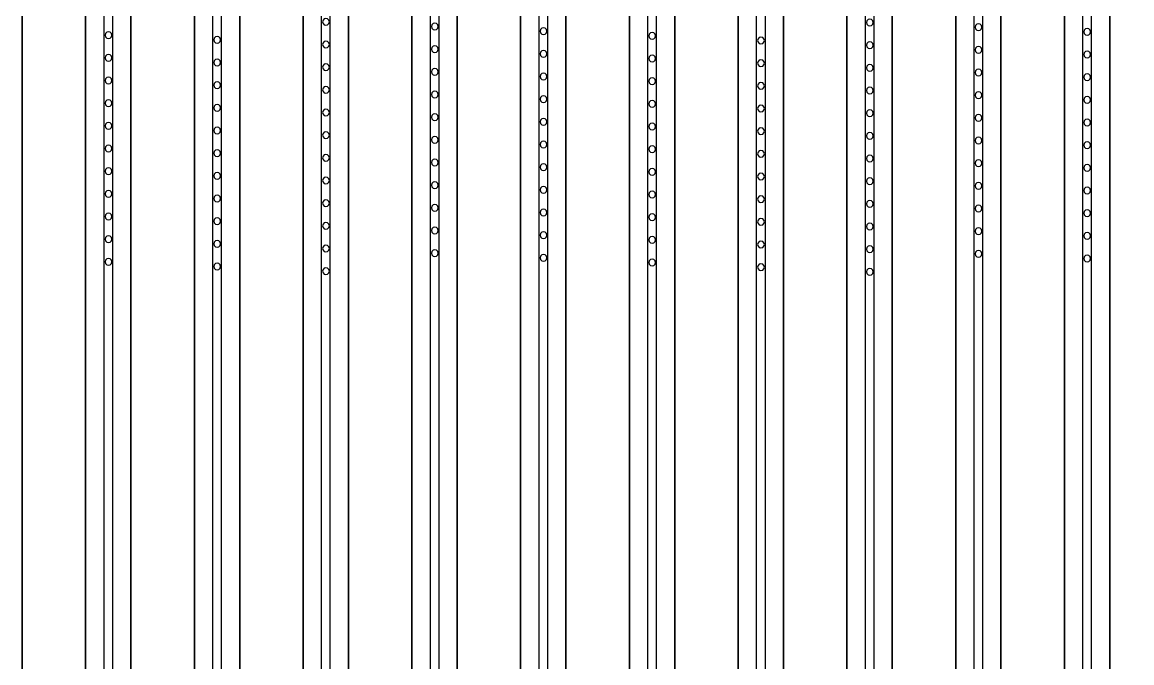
# Model space of a CAD drawing. Header units: metres. Extents: x -1550 to 1550, y -904 to 26100.
# Drawn here: x -2 to 242.9, y 3376.5 to 3517.8 of the extents above; entities that cross this region are included whole.
import ezdxf

# ---------------------------------------------------------------- set-up
doc = ezdxf.new("R2010")
doc.units = ezdxf.units.M
for name, color, linetype in [('Metal', 4, 'CONTINUOUS'), ('pattern_ionp', 7, 'CONTINUOUS'), ('Polyimide', 3, 'CONTINUOUS'), ('Polyimide_Negative', 5, 'CONTINUOUS')]:
    doc.layers.add(name, color=color, linetype=linetype)

msp = doc.modelspace()

# ---------------------------------------------------------------- linework, layer by layer
at = {"layer": 'Metal'}
for points in [[(16, 11993.5), (16, 8.5)], [(18, 8.5), (18, 11993.5)], [(40, 11993.5), (40, 262.47)], [(42, 262.47), (42, 11993.5)], [(64, 11993.5), (64, 516.44)], [(66, 516.44), (66, 11993.5)], [(88, 11993.5), (88, 770.4)], [(90, 770.4), (90, 11993.5)], [(112, 11993.5), (112, 1024.37)], [(114, 1024.37), (114, 11993.5)], [(136, 11993.5), (136, 1278.34)], [(138, 1278.34), (138, 11993.5)], [(160, 11993.5), (160, 1532.31)], [(162, 1532.31), (162, 11993.5)], [(184, 11993.5), (184, 1786.28)], [(186, 1786.28), (186, 11993.5)], [(208, 11993.5), (208, 2040.25)], [(210, 2040.25), (210, 11993.5)], [(232, 11993.5), (232, 2294.21)], [(234, 2294.21), (234, 11993.5)]]:
    msp.add_lwpolyline(points, dxfattribs=at)
at = {"layer": 'pattern_ionp'}
for points in [[(65.79, 3517.88), (65.69, 3518.25), (65.41, 3518.53), (65.04, 3518.63), (64.66, 3518.53), (64.39, 3518.25), (64.29, 3517.88), (64.39, 3517.5), (64.66, 3517.23), (65.04, 3517.13), (65.41, 3517.23), (65.69, 3517.5), (65.79, 3517.88)], [(89.79, 3516.85), (89.69, 3517.22), (89.41, 3517.5), (89.04, 3517.6), (88.66, 3517.5), (88.39, 3517.22), (88.29, 3516.85), (88.39, 3516.47), (88.66, 3516.2), (89.04, 3516.1), (89.41, 3516.2), (89.69, 3516.47), (89.79, 3516.85)], [(113.79, 3515.82), (113.69, 3516.19), (113.41, 3516.47), (113.04, 3516.57), (112.66, 3516.47), (112.39, 3516.19), (112.29, 3515.82), (112.39, 3515.44), (112.66, 3515.17), (113.04, 3515.07), (113.41, 3515.17), (113.69, 3515.44), (113.79, 3515.82)], [(185.79, 3517.72), (185.69, 3518.1), (185.41, 3518.37), (185.04, 3518.47), (184.66, 3518.37), (184.39, 3518.1), (184.29, 3517.72), (184.39, 3517.35), (184.66, 3517.07), (185.04, 3516.97), (185.41, 3517.07), (185.69, 3517.35), (185.79, 3517.72)], [(209.79, 3516.69), (209.69, 3517.06), (209.41, 3517.34), (209.04, 3517.44), (208.66, 3517.34), (208.39, 3517.06), (208.29, 3516.69), (208.39, 3516.31), (208.66, 3516.04), (209.04, 3515.94), (209.41, 3516.04), (209.69, 3516.31), (209.79, 3516.69)], [(233.79, 3515.66), (233.69, 3516.03), (233.41, 3516.31), (233.04, 3516.41), (232.66, 3516.31), (232.39, 3516.03), (232.29, 3515.66), (232.39, 3515.28), (232.66, 3515.01), (233.04, 3514.91), (233.41, 3515.01), (233.69, 3515.28), (233.79, 3515.66)], [(17.79, 3514.94), (17.69, 3515.32), (17.41, 3515.59), (17.04, 3515.69), (16.66, 3515.59), (16.39, 3515.32), (16.29, 3514.94), (16.39, 3514.57), (16.66, 3514.29), (17.04, 3514.19), (17.41, 3514.29), (17.69, 3514.57), (17.79, 3514.94)], [(41.79, 3513.91), (41.69, 3514.29), (41.41, 3514.56), (41.04, 3514.66), (40.66, 3514.56), (40.39, 3514.29), (40.29, 3513.91), (40.39, 3513.54), (40.66, 3513.26), (41.04, 3513.16), (41.41, 3513.26), (41.69, 3513.54), (41.79, 3513.91)], [(137.79, 3514.78), (137.69, 3515.16), (137.41, 3515.43), (137.04, 3515.53), (136.66, 3515.43), (136.39, 3515.16), (136.29, 3514.78), (136.39, 3514.41), (136.66, 3514.14), (137.04, 3514.03), (137.41, 3514.14), (137.69, 3514.41), (137.79, 3514.78)], [(161.79, 3513.75), (161.69, 3514.13), (161.41, 3514.4), (161.04, 3514.5), (160.66, 3514.4), (160.39, 3514.13), (160.29, 3513.75), (160.39, 3513.38), (160.66, 3513.1), (161.04, 3513), (161.41, 3513.1), (161.69, 3513.38), (161.79, 3513.75)], [(65.79, 3512.88), (65.69, 3513.25), (65.41, 3513.53), (65.04, 3513.63), (64.66, 3513.53), (64.39, 3513.25), (64.29, 3512.88), (64.39, 3512.5), (64.66, 3512.23), (65.04, 3512.13), (65.41, 3512.23), (65.69, 3512.5), (65.79, 3512.88)], [(89.79, 3511.85), (89.69, 3512.22), (89.41, 3512.5), (89.04, 3512.6), (88.66, 3512.5), (88.39, 3512.22), (88.29, 3511.85), (88.39, 3511.47), (88.66, 3511.2), (89.04, 3511.1), (89.41, 3511.2), (89.69, 3511.47), (89.79, 3511.85)], [(113.79, 3510.82), (113.69, 3511.19), (113.41, 3511.47), (113.04, 3511.57), (112.66, 3511.47), (112.39, 3511.19), (112.29, 3510.82), (112.39, 3510.44), (112.66, 3510.17), (113.04, 3510.07), (113.41, 3510.17), (113.69, 3510.44), (113.79, 3510.82)], [(185.79, 3512.72), (185.69, 3513.1), (185.41, 3513.37), (185.04, 3513.47), (184.66, 3513.37), (184.39, 3513.1), (184.29, 3512.72), (184.39, 3512.35), (184.66, 3512.07), (185.04, 3511.97), (185.41, 3512.07), (185.69, 3512.35), (185.79, 3512.72)], [(209.79, 3511.69), (209.69, 3512.06), (209.41, 3512.34), (209.04, 3512.44), (208.66, 3512.34), (208.39, 3512.06), (208.29, 3511.69), (208.39, 3511.31), (208.66, 3511.04), (209.04, 3510.94), (209.41, 3511.04), (209.69, 3511.31), (209.79, 3511.69)], [(17.79, 3509.94), (17.69, 3510.32), (17.41, 3510.59), (17.04, 3510.69), (16.66, 3510.59), (16.39, 3510.32), (16.29, 3509.94), (16.39, 3509.57), (16.66, 3509.29), (17.04, 3509.19), (17.41, 3509.29), (17.69, 3509.57), (17.79, 3509.94)], [(41.79, 3508.91), (41.69, 3509.29), (41.41, 3509.56), (41.04, 3509.66), (40.66, 3509.56), (40.39, 3509.29), (40.29, 3508.91), (40.39, 3508.54), (40.66, 3508.26), (41.04, 3508.16), (41.41, 3508.26), (41.69, 3508.54), (41.79, 3508.91)], [(137.79, 3509.78), (137.69, 3510.16), (137.41, 3510.43), (137.04, 3510.53), (136.66, 3510.43), (136.39, 3510.16), (136.29, 3509.78), (136.39, 3509.41), (136.66, 3509.14), (137.04, 3509.03), (137.41, 3509.14), (137.69, 3509.41), (137.79, 3509.78)], [(161.79, 3508.75), (161.69, 3509.13), (161.41, 3509.4), (161.04, 3509.5), (160.66, 3509.4), (160.39, 3509.13), (160.29, 3508.75), (160.39, 3508.38), (160.66, 3508.1), (161.04, 3508), (161.41, 3508.1), (161.69, 3508.38), (161.79, 3508.75)], [(233.79, 3510.66), (233.69, 3511.03), (233.41, 3511.31), (233.04, 3511.41), (232.66, 3511.31), (232.39, 3511.03), (232.29, 3510.66), (232.39, 3510.28), (232.66, 3510.01), (233.04, 3509.91), (233.41, 3510.01), (233.69, 3510.28), (233.79, 3510.66)], [(65.79, 3507.88), (65.69, 3508.25), (65.41, 3508.53), (65.04, 3508.63), (64.66, 3508.53), (64.39, 3508.25), (64.29, 3507.88), (64.39, 3507.5), (64.66, 3507.23), (65.04, 3507.13), (65.41, 3507.23), (65.69, 3507.5), (65.79, 3507.88)], [(89.79, 3506.85), (89.69, 3507.22), (89.41, 3507.5), (89.04, 3507.6), (88.66, 3507.5), (88.39, 3507.22), (88.29, 3506.85), (88.39, 3506.47), (88.66, 3506.2), (89.04, 3506.1), (89.41, 3506.2), (89.69, 3506.47), (89.79, 3506.85)], [(113.79, 3505.82), (113.69, 3506.19), (113.41, 3506.47), (113.04, 3506.57), (112.66, 3506.47), (112.39, 3506.19), (112.29, 3505.82), (112.39, 3505.44), (112.66, 3505.17), (113.04, 3505.07), (113.41, 3505.17), (113.69, 3505.44), (113.79, 3505.82)], [(185.79, 3507.72), (185.69, 3508.1), (185.41, 3508.37), (185.04, 3508.47), (184.66, 3508.37), (184.39, 3508.1), (184.29, 3507.72), (184.39, 3507.35), (184.66, 3507.07), (185.04, 3506.97), (185.41, 3507.07), (185.69, 3507.35), (185.79, 3507.72)], [(209.79, 3506.69), (209.69, 3507.06), (209.41, 3507.34), (209.04, 3507.44), (208.66, 3507.34), (208.39, 3507.06), (208.29, 3506.69), (208.39, 3506.31), (208.66, 3506.04), (209.04, 3505.94), (209.41, 3506.04), (209.69, 3506.31), (209.79, 3506.69)], [(17.79, 3504.94), (17.69, 3505.32), (17.41, 3505.59), (17.04, 3505.69), (16.66, 3505.59), (16.39, 3505.32), (16.29, 3504.94), (16.39, 3504.57), (16.66, 3504.29), (17.04, 3504.19), (17.41, 3504.29), (17.69, 3504.57), (17.79, 3504.94)], [(41.79, 3503.91), (41.69, 3504.29), (41.41, 3504.56), (41.04, 3504.66), (40.66, 3504.56), (40.39, 3504.29), (40.29, 3503.91), (40.39, 3503.54), (40.66, 3503.26), (41.04, 3503.16), (41.41, 3503.26), (41.69, 3503.54), (41.79, 3503.91)], [(137.79, 3504.78), (137.69, 3505.16), (137.41, 3505.43), (137.04, 3505.53), (136.66, 3505.43), (136.39, 3505.16), (136.29, 3504.78), (136.39, 3504.41), (136.66, 3504.14), (137.04, 3504.03), (137.41, 3504.14), (137.69, 3504.41), (137.79, 3504.78)], [(161.79, 3503.75), (161.69, 3504.13), (161.41, 3504.4), (161.04, 3504.5), (160.66, 3504.4), (160.39, 3504.13), (160.29, 3503.75), (160.39, 3503.38), (160.66, 3503.1), (161.04, 3503), (161.41, 3503.1), (161.69, 3503.38), (161.79, 3503.75)], [(233.79, 3505.66), (233.69, 3506.03), (233.41, 3506.31), (233.04, 3506.41), (232.66, 3506.31), (232.39, 3506.03), (232.29, 3505.66), (232.39, 3505.28), (232.66, 3505.01), (233.04, 3504.91), (233.41, 3505.01), (233.69, 3505.28), (233.79, 3505.66)], [(65.79, 3502.88), (65.69, 3503.25), (65.41, 3503.53), (65.04, 3503.63), (64.66, 3503.53), (64.39, 3503.25), (64.29, 3502.88), (64.39, 3502.5), (64.66, 3502.23), (65.04, 3502.13), (65.41, 3502.23), (65.69, 3502.5), (65.79, 3502.88)], [(89.79, 3501.85), (89.69, 3502.22), (89.41, 3502.5), (89.04, 3502.6), (88.66, 3502.5), (88.39, 3502.22), (88.29, 3501.85), (88.39, 3501.47), (88.66, 3501.2), (89.04, 3501.1), (89.41, 3501.2), (89.69, 3501.47), (89.79, 3501.85)], [(185.79, 3502.72), (185.69, 3503.1), (185.41, 3503.37), (185.04, 3503.47), (184.66, 3503.37), (184.39, 3503.1), (184.29, 3502.72), (184.39, 3502.35), (184.66, 3502.07), (185.04, 3501.97), (185.41, 3502.07), (185.69, 3502.35), (185.79, 3502.72)], [(209.79, 3501.69), (209.69, 3502.06), (209.41, 3502.34), (209.04, 3502.44), (208.66, 3502.34), (208.39, 3502.06), (208.29, 3501.69), (208.39, 3501.31), (208.66, 3501.04), (209.04, 3500.94), (209.41, 3501.04), (209.69, 3501.31), (209.79, 3501.69)], [(17.79, 3499.94), (17.69, 3500.32), (17.41, 3500.59), (17.04, 3500.69), (16.66, 3500.59), (16.39, 3500.32), (16.29, 3499.94), (16.39, 3499.57), (16.66, 3499.29), (17.04, 3499.19), (17.41, 3499.29), (17.69, 3499.57), (17.79, 3499.94)], [(41.79, 3498.91), (41.69, 3499.29), (41.41, 3499.56), (41.04, 3499.66), (40.66, 3499.56), (40.39, 3499.29), (40.29, 3498.91), (40.39, 3498.54), (40.66, 3498.26), (41.04, 3498.16), (41.41, 3498.26), (41.69, 3498.54), (41.79, 3498.91)], [(113.79, 3500.82), (113.69, 3501.19), (113.41, 3501.47), (113.04, 3501.57), (112.66, 3501.47), (112.39, 3501.19), (112.29, 3500.82), (112.39, 3500.44), (112.66, 3500.17), (113.04, 3500.07), (113.41, 3500.17), (113.69, 3500.44), (113.79, 3500.82)], [(137.79, 3499.78), (137.69, 3500.16), (137.41, 3500.43), (137.04, 3500.53), (136.66, 3500.43), (136.39, 3500.16), (136.29, 3499.78), (136.39, 3499.41), (136.66, 3499.14), (137.04, 3499.03), (137.41, 3499.14), (137.69, 3499.41), (137.79, 3499.78)], [(161.79, 3498.75), (161.69, 3499.13), (161.41, 3499.4), (161.04, 3499.5), (160.66, 3499.4), (160.39, 3499.13), (160.29, 3498.75), (160.39, 3498.38), (160.66, 3498.1), (161.04, 3498), (161.41, 3498.1), (161.69, 3498.38), (161.79, 3498.75)], [(233.79, 3500.66), (233.69, 3501.03), (233.41, 3501.31), (233.04, 3501.41), (232.66, 3501.31), (232.39, 3501.03), (232.29, 3500.66), (232.39, 3500.28), (232.66, 3500.01), (233.04, 3499.91), (233.41, 3500.01), (233.69, 3500.28), (233.79, 3500.66)], [(65.79, 3497.88), (65.69, 3498.25), (65.41, 3498.53), (65.04, 3498.63), (64.66, 3498.53), (64.39, 3498.25), (64.29, 3497.88), (64.39, 3497.5), (64.66, 3497.23), (65.04, 3497.13), (65.41, 3497.23), (65.69, 3497.5), (65.79, 3497.88)], [(89.79, 3496.85), (89.69, 3497.22), (89.41, 3497.5), (89.04, 3497.6), (88.66, 3497.5), (88.39, 3497.22), (88.29, 3496.85), (88.39, 3496.47), (88.66, 3496.2), (89.04, 3496.1), (89.41, 3496.2), (89.69, 3496.47), (89.79, 3496.85)], [(185.79, 3497.72), (185.69, 3498.1), (185.41, 3498.37), (185.04, 3498.47), (184.66, 3498.37), (184.39, 3498.1), (184.29, 3497.72), (184.39, 3497.35), (184.66, 3497.07), (185.04, 3496.97), (185.41, 3497.07), (185.69, 3497.35), (185.79, 3497.72)], [(209.79, 3496.69), (209.69, 3497.06), (209.41, 3497.34), (209.04, 3497.44), (208.66, 3497.34), (208.39, 3497.06), (208.29, 3496.69), (208.39, 3496.31), (208.66, 3496.04), (209.04, 3495.94), (209.41, 3496.04), (209.69, 3496.31), (209.79, 3496.69)], [(17.79, 3494.94), (17.69, 3495.32), (17.41, 3495.59), (17.04, 3495.69), (16.66, 3495.59), (16.39, 3495.32), (16.29, 3494.94), (16.39, 3494.57), (16.66, 3494.29), (17.04, 3494.19), (17.41, 3494.29), (17.69, 3494.57), (17.79, 3494.94)], [(41.79, 3493.91), (41.69, 3494.29), (41.41, 3494.56), (41.04, 3494.66), (40.66, 3494.56), (40.39, 3494.29), (40.29, 3493.91), (40.39, 3493.54), (40.66, 3493.26), (41.04, 3493.16), (41.41, 3493.26), (41.69, 3493.54), (41.79, 3493.91)], [(113.79, 3495.82), (113.69, 3496.19), (113.41, 3496.47), (113.04, 3496.57), (112.66, 3496.47), (112.39, 3496.19), (112.29, 3495.82), (112.39, 3495.44), (112.66, 3495.17), (113.04, 3495.07), (113.41, 3495.17), (113.69, 3495.44), (113.79, 3495.82)], [(137.79, 3494.78), (137.69, 3495.16), (137.41, 3495.43), (137.04, 3495.53), (136.66, 3495.43), (136.39, 3495.16), (136.29, 3494.78), (136.39, 3494.41), (136.66, 3494.14), (137.04, 3494.03), (137.41, 3494.14), (137.69, 3494.41), (137.79, 3494.78)], [(161.79, 3493.75), (161.69, 3494.13), (161.41, 3494.4), (161.04, 3494.5), (160.66, 3494.4), (160.39, 3494.13), (160.29, 3493.75), (160.39, 3493.38), (160.66, 3493.1), (161.04, 3493), (161.41, 3493.1), (161.69, 3493.38), (161.79, 3493.75)], [(233.79, 3495.66), (233.69, 3496.03), (233.41, 3496.31), (233.04, 3496.41), (232.66, 3496.31), (232.39, 3496.03), (232.29, 3495.66), (232.39, 3495.28), (232.66, 3495.01), (233.04, 3494.91), (233.41, 3495.01), (233.69, 3495.28), (233.79, 3495.66)], [(65.79, 3492.88), (65.69, 3493.25), (65.41, 3493.53), (65.04, 3493.63), (64.66, 3493.53), (64.39, 3493.25), (64.29, 3492.88), (64.39, 3492.5), (64.66, 3492.23), (65.04, 3492.13), (65.41, 3492.23), (65.69, 3492.5), (65.79, 3492.88)], [(89.79, 3491.85), (89.69, 3492.22), (89.41, 3492.5), (89.04, 3492.6), (88.66, 3492.5), (88.39, 3492.22), (88.29, 3491.85), (88.39, 3491.47), (88.66, 3491.2), (89.04, 3491.1), (89.41, 3491.2), (89.69, 3491.47), (89.79, 3491.85)], [(185.79, 3492.72), (185.69, 3493.1), (185.41, 3493.37), (185.04, 3493.47), (184.66, 3493.37), (184.39, 3493.1), (184.29, 3492.72), (184.39, 3492.35), (184.66, 3492.07), (185.04, 3491.97), (185.41, 3492.07), (185.69, 3492.35), (185.79, 3492.72)], [(209.79, 3491.69), (209.69, 3492.06), (209.41, 3492.34), (209.04, 3492.44), (208.66, 3492.34), (208.39, 3492.06), (208.29, 3491.69), (208.39, 3491.31), (208.66, 3491.04), (209.04, 3490.94), (209.41, 3491.04), (209.69, 3491.31), (209.79, 3491.69)], [(17.79, 3489.94), (17.69, 3490.32), (17.41, 3490.59), (17.04, 3490.69), (16.66, 3490.59), (16.39, 3490.32), (16.29, 3489.94), (16.39, 3489.57), (16.66, 3489.29), (17.04, 3489.19), (17.41, 3489.29), (17.69, 3489.57), (17.79, 3489.94)], [(41.79, 3488.91), (41.69, 3489.29), (41.41, 3489.56), (41.04, 3489.66), (40.66, 3489.56), (40.39, 3489.29), (40.29, 3488.91), (40.39, 3488.54), (40.66, 3488.26), (41.04, 3488.16), (41.41, 3488.26), (41.69, 3488.54), (41.79, 3488.91)], [(113.79, 3490.82), (113.69, 3491.19), (113.41, 3491.47), (113.04, 3491.57), (112.66, 3491.47), (112.39, 3491.19), (112.29, 3490.82), (112.39, 3490.44), (112.66, 3490.17), (113.04, 3490.07), (113.41, 3490.17), (113.69, 3490.44), (113.79, 3490.82)], [(137.79, 3489.78), (137.69, 3490.16), (137.41, 3490.43), (137.04, 3490.53), (136.66, 3490.43), (136.39, 3490.16), (136.29, 3489.78), (136.39, 3489.41), (136.66, 3489.14), (137.04, 3489.03), (137.41, 3489.14), (137.69, 3489.41), (137.79, 3489.78)], [(161.79, 3488.75), (161.69, 3489.13), (161.41, 3489.4), (161.04, 3489.5), (160.66, 3489.4), (160.39, 3489.13), (160.29, 3488.75), (160.39, 3488.38), (160.66, 3488.1), (161.04, 3488), (161.41, 3488.1), (161.69, 3488.38), (161.79, 3488.75)], [(233.79, 3490.66), (233.69, 3491.03), (233.41, 3491.31), (233.04, 3491.41), (232.66, 3491.31), (232.39, 3491.03), (232.29, 3490.66), (232.39, 3490.28), (232.66, 3490.01), (233.04, 3489.91), (233.41, 3490.01), (233.69, 3490.28), (233.79, 3490.66)], [(65.79, 3487.88), (65.69, 3488.25), (65.41, 3488.53), (65.04, 3488.63), (64.66, 3488.53), (64.39, 3488.25), (64.29, 3487.88), (64.39, 3487.5), (64.66, 3487.23), (65.04, 3487.13), (65.41, 3487.23), (65.69, 3487.5), (65.79, 3487.88)], [(89.79, 3486.85), (89.69, 3487.22), (89.41, 3487.5), (89.04, 3487.6), (88.66, 3487.5), (88.39, 3487.22), (88.29, 3486.85), (88.39, 3486.47), (88.66, 3486.2), (89.04, 3486.1), (89.41, 3486.2), (89.69, 3486.47), (89.79, 3486.85)], [(185.79, 3487.72), (185.69, 3488.1), (185.41, 3488.37), (185.04, 3488.47), (184.66, 3488.37), (184.39, 3488.1), (184.29, 3487.72), (184.39, 3487.35), (184.66, 3487.07), (185.04, 3486.97), (185.41, 3487.07), (185.69, 3487.35), (185.79, 3487.72)], [(209.79, 3486.69), (209.69, 3487.06), (209.41, 3487.34), (209.04, 3487.44), (208.66, 3487.34), (208.39, 3487.06), (208.29, 3486.69), (208.39, 3486.31), (208.66, 3486.04), (209.04, 3485.94), (209.41, 3486.04), (209.69, 3486.31), (209.79, 3486.69)], [(17.79, 3484.94), (17.69, 3485.32), (17.41, 3485.59), (17.04, 3485.69), (16.66, 3485.59), (16.39, 3485.32), (16.29, 3484.94), (16.39, 3484.57), (16.66, 3484.29), (17.04, 3484.19), (17.41, 3484.29), (17.69, 3484.57), (17.79, 3484.94)], [(41.79, 3483.91), (41.69, 3484.29), (41.41, 3484.56), (41.04, 3484.66), (40.66, 3484.56), (40.39, 3484.29), (40.29, 3483.91), (40.39, 3483.54), (40.66, 3483.26), (41.04, 3483.16), (41.41, 3483.26), (41.69, 3483.54), (41.79, 3483.91)], [(113.79, 3485.82), (113.69, 3486.19), (113.41, 3486.47), (113.04, 3486.57), (112.66, 3486.47), (112.39, 3486.19), (112.29, 3485.82), (112.39, 3485.44), (112.66, 3485.17), (113.04, 3485.07), (113.41, 3485.17), (113.69, 3485.44), (113.79, 3485.82)], [(137.79, 3484.78), (137.69, 3485.16), (137.41, 3485.43), (137.04, 3485.53), (136.66, 3485.43), (136.39, 3485.16), (136.29, 3484.78), (136.39, 3484.41), (136.66, 3484.14), (137.04, 3484.03), (137.41, 3484.14), (137.69, 3484.41), (137.79, 3484.78)], [(161.79, 3483.75), (161.69, 3484.13), (161.41, 3484.4), (161.04, 3484.5), (160.66, 3484.4), (160.39, 3484.13), (160.29, 3483.75), (160.39, 3483.38), (160.66, 3483.1), (161.04, 3483), (161.41, 3483.1), (161.69, 3483.38), (161.79, 3483.75)], [(233.79, 3485.66), (233.69, 3486.03), (233.41, 3486.31), (233.04, 3486.41), (232.66, 3486.31), (232.39, 3486.03), (232.29, 3485.66), (232.39, 3485.28), (232.66, 3485.01), (233.04, 3484.91), (233.41, 3485.01), (233.69, 3485.28), (233.79, 3485.66)], [(65.79, 3482.88), (65.69, 3483.25), (65.41, 3483.53), (65.04, 3483.63), (64.66, 3483.53), (64.39, 3483.25), (64.29, 3482.88), (64.39, 3482.5), (64.66, 3482.23), (65.04, 3482.13), (65.41, 3482.23), (65.69, 3482.5), (65.79, 3482.88)], [(89.79, 3481.85), (89.69, 3482.22), (89.41, 3482.5), (89.04, 3482.6), (88.66, 3482.5), (88.39, 3482.22), (88.29, 3481.85), (88.39, 3481.47), (88.66, 3481.2), (89.04, 3481.1), (89.41, 3481.2), (89.69, 3481.47), (89.79, 3481.85)], [(185.79, 3482.72), (185.69, 3483.1), (185.41, 3483.37), (185.04, 3483.47), (184.66, 3483.37), (184.39, 3483.1), (184.29, 3482.72), (184.39, 3482.35), (184.66, 3482.07), (185.04, 3481.97), (185.41, 3482.07), (185.69, 3482.35), (185.79, 3482.72)], [(209.79, 3481.69), (209.69, 3482.06), (209.41, 3482.34), (209.04, 3482.44), (208.66, 3482.34), (208.39, 3482.06), (208.29, 3481.69), (208.39, 3481.31), (208.66, 3481.04), (209.04, 3480.94), (209.41, 3481.04), (209.69, 3481.31), (209.79, 3481.69)], [(17.79, 3479.94), (17.69, 3480.32), (17.41, 3480.59), (17.04, 3480.69), (16.66, 3480.59), (16.39, 3480.32), (16.29, 3479.94), (16.39, 3479.57), (16.66, 3479.29), (17.04, 3479.19), (17.41, 3479.29), (17.69, 3479.57), (17.79, 3479.94)], [(41.79, 3478.91), (41.69, 3479.29), (41.41, 3479.56), (41.04, 3479.66), (40.66, 3479.56), (40.39, 3479.29), (40.29, 3478.91), (40.39, 3478.54), (40.66, 3478.26), (41.04, 3478.16), (41.41, 3478.26), (41.69, 3478.54), (41.79, 3478.91)], [(113.79, 3480.82), (113.69, 3481.19), (113.41, 3481.47), (113.04, 3481.57), (112.66, 3481.47), (112.39, 3481.19), (112.29, 3480.82), (112.39, 3480.44), (112.66, 3480.17), (113.04, 3480.07), (113.41, 3480.17), (113.69, 3480.44), (113.79, 3480.82)], [(137.79, 3479.78), (137.69, 3480.16), (137.41, 3480.43), (137.04, 3480.53), (136.66, 3480.43), (136.39, 3480.16), (136.29, 3479.78), (136.39, 3479.41), (136.66, 3479.14), (137.04, 3479.03), (137.41, 3479.14), (137.69, 3479.41), (137.79, 3479.78)], [(233.79, 3480.66), (233.69, 3481.03), (233.41, 3481.31), (233.04, 3481.41), (232.66, 3481.31), (232.39, 3481.03), (232.29, 3480.66), (232.39, 3480.28), (232.66, 3480.01), (233.04, 3479.91), (233.41, 3480.01), (233.69, 3480.28), (233.79, 3480.66)], [(65.79, 3477.88), (65.69, 3478.25), (65.41, 3478.53), (65.04, 3478.63), (64.66, 3478.53), (64.39, 3478.25), (64.29, 3477.88), (64.39, 3477.5), (64.66, 3477.23), (65.04, 3477.13), (65.41, 3477.23), (65.69, 3477.5), (65.79, 3477.88)], [(89.79, 3476.85), (89.69, 3477.22), (89.41, 3477.5), (89.04, 3477.6), (88.66, 3477.5), (88.39, 3477.22), (88.29, 3476.85), (88.39, 3476.47), (88.66, 3476.2), (89.04, 3476.1), (89.41, 3476.2), (89.69, 3476.47), (89.79, 3476.85)], [(161.79, 3478.75), (161.69, 3479.13), (161.41, 3479.4), (161.04, 3479.5), (160.66, 3479.4), (160.39, 3479.13), (160.29, 3478.75), (160.39, 3478.38), (160.66, 3478.1), (161.04, 3478), (161.41, 3478.1), (161.69, 3478.38), (161.79, 3478.75)], [(185.79, 3477.72), (185.69, 3478.1), (185.41, 3478.37), (185.04, 3478.47), (184.66, 3478.37), (184.39, 3478.1), (184.29, 3477.72), (184.39, 3477.35), (184.66, 3477.07), (185.04, 3476.97), (185.41, 3477.07), (185.69, 3477.35), (185.79, 3477.72)], [(209.79, 3476.69), (209.69, 3477.06), (209.41, 3477.34), (209.04, 3477.44), (208.66, 3477.34), (208.39, 3477.06), (208.29, 3476.69), (208.39, 3476.31), (208.66, 3476.04), (209.04, 3475.94), (209.41, 3476.04), (209.69, 3476.31), (209.79, 3476.69)], [(17.79, 3474.94), (17.69, 3475.32), (17.41, 3475.59), (17.04, 3475.69), (16.66, 3475.59), (16.39, 3475.32), (16.29, 3474.94), (16.39, 3474.57), (16.66, 3474.29), (17.04, 3474.19), (17.41, 3474.29), (17.69, 3474.57), (17.79, 3474.94)], [(113.79, 3475.82), (113.69, 3476.19), (113.41, 3476.47), (113.04, 3476.57), (112.66, 3476.47), (112.39, 3476.19), (112.29, 3475.82), (112.39, 3475.44), (112.66, 3475.17), (113.04, 3475.07), (113.41, 3475.17), (113.69, 3475.44), (113.79, 3475.82)], [(137.79, 3474.78), (137.69, 3475.16), (137.41, 3475.43), (137.04, 3475.53), (136.66, 3475.43), (136.39, 3475.16), (136.29, 3474.78), (136.39, 3474.41), (136.66, 3474.14), (137.04, 3474.03), (137.41, 3474.14), (137.69, 3474.41), (137.79, 3474.78)], [(233.79, 3475.66), (233.69, 3476.03), (233.41, 3476.31), (233.04, 3476.41), (232.66, 3476.31), (232.39, 3476.03), (232.29, 3475.66), (232.39, 3475.28), (232.66, 3475.01), (233.04, 3474.91), (233.41, 3475.01), (233.69, 3475.28), (233.79, 3475.66)], [(41.79, 3473.91), (41.69, 3474.29), (41.41, 3474.56), (41.04, 3474.66), (40.66, 3474.56), (40.39, 3474.29), (40.29, 3473.91), (40.39, 3473.54), (40.66, 3473.26), (41.04, 3473.16), (41.41, 3473.26), (41.69, 3473.54), (41.79, 3473.91)], [(65.79, 3472.88), (65.69, 3473.25), (65.41, 3473.53), (65.04, 3473.63), (64.66, 3473.53), (64.39, 3473.25), (64.29, 3472.88), (64.39, 3472.5), (64.66, 3472.23), (65.04, 3472.13), (65.41, 3472.23), (65.69, 3472.5), (65.79, 3472.88)], [(89.79, 3471.85), (89.69, 3472.22), (89.41, 3472.5), (89.04, 3472.6), (88.66, 3472.5), (88.39, 3472.22), (88.29, 3471.85), (88.39, 3471.47), (88.66, 3471.2), (89.04, 3471.1), (89.41, 3471.2), (89.69, 3471.47), (89.79, 3471.85)], [(161.79, 3473.75), (161.69, 3474.13), (161.41, 3474.4), (161.04, 3474.5), (160.66, 3474.4), (160.39, 3474.13), (160.29, 3473.75), (160.39, 3473.38), (160.66, 3473.1), (161.04, 3473), (161.41, 3473.1), (161.69, 3473.38), (161.79, 3473.75)], [(185.79, 3472.72), (185.69, 3473.1), (185.41, 3473.37), (185.04, 3473.47), (184.66, 3473.37), (184.39, 3473.1), (184.29, 3472.72), (184.39, 3472.35), (184.66, 3472.07), (185.04, 3471.97), (185.41, 3472.07), (185.69, 3472.35), (185.79, 3472.72)], [(209.79, 3471.69), (209.69, 3472.06), (209.41, 3472.34), (209.04, 3472.44), (208.66, 3472.34), (208.39, 3472.06), (208.29, 3471.69), (208.39, 3471.31), (208.66, 3471.04), (209.04, 3470.94), (209.41, 3471.04), (209.69, 3471.31), (209.79, 3471.69)], [(17.79, 3469.94), (17.69, 3470.32), (17.41, 3470.59), (17.04, 3470.69), (16.66, 3470.59), (16.39, 3470.32), (16.29, 3469.94), (16.39, 3469.57), (16.66, 3469.29), (17.04, 3469.19), (17.41, 3469.29), (17.69, 3469.57), (17.79, 3469.94)], [(113.79, 3470.82), (113.69, 3471.19), (113.41, 3471.47), (113.04, 3471.57), (112.66, 3471.47), (112.39, 3471.19), (112.29, 3470.82), (112.39, 3470.44), (112.66, 3470.17), (113.04, 3470.07), (113.41, 3470.17), (113.69, 3470.44), (113.79, 3470.82)], [(137.79, 3469.78), (137.69, 3470.16), (137.41, 3470.43), (137.04, 3470.53), (136.66, 3470.43), (136.39, 3470.16), (136.29, 3469.78), (136.39, 3469.41), (136.66, 3469.14), (137.04, 3469.03), (137.41, 3469.14), (137.69, 3469.41), (137.79, 3469.78)], [(233.79, 3470.66), (233.69, 3471.03), (233.41, 3471.31), (233.04, 3471.41), (232.66, 3471.31), (232.39, 3471.03), (232.29, 3470.66), (232.39, 3470.28), (232.66, 3470.01), (233.04, 3469.91), (233.41, 3470.01), (233.69, 3470.28), (233.79, 3470.66)], [(41.79, 3468.91), (41.69, 3469.29), (41.41, 3469.56), (41.04, 3469.66), (40.66, 3469.56), (40.39, 3469.29), (40.29, 3468.91), (40.39, 3468.54), (40.66, 3468.26), (41.04, 3468.16), (41.41, 3468.26), (41.69, 3468.54), (41.79, 3468.91)], [(65.79, 3467.88), (65.69, 3468.25), (65.41, 3468.53), (65.04, 3468.63), (64.66, 3468.53), (64.39, 3468.25), (64.29, 3467.88), (64.39, 3467.5), (64.66, 3467.23), (65.04, 3467.13), (65.41, 3467.23), (65.69, 3467.5), (65.79, 3467.88)], [(89.79, 3466.85), (89.69, 3467.22), (89.41, 3467.5), (89.04, 3467.6), (88.66, 3467.5), (88.39, 3467.22), (88.29, 3466.85), (88.39, 3466.47), (88.66, 3466.2), (89.04, 3466.1), (89.41, 3466.2), (89.69, 3466.47), (89.79, 3466.85)], [(161.79, 3468.75), (161.69, 3469.13), (161.41, 3469.4), (161.04, 3469.5), (160.66, 3469.4), (160.39, 3469.13), (160.29, 3468.75), (160.39, 3468.38), (160.66, 3468.1), (161.04, 3468), (161.41, 3468.1), (161.69, 3468.38), (161.79, 3468.75)], [(185.79, 3467.72), (185.69, 3468.1), (185.41, 3468.37), (185.04, 3468.47), (184.66, 3468.37), (184.39, 3468.1), (184.29, 3467.72), (184.39, 3467.35), (184.66, 3467.07), (185.04, 3466.97), (185.41, 3467.07), (185.69, 3467.35), (185.79, 3467.72)], [(209.79, 3466.69), (209.69, 3467.06), (209.41, 3467.34), (209.04, 3467.44), (208.66, 3467.34), (208.39, 3467.06), (208.29, 3466.69), (208.39, 3466.31), (208.66, 3466.04), (209.04, 3465.94), (209.41, 3466.04), (209.69, 3466.31), (209.79, 3466.69)], [(17.79, 3464.94), (17.69, 3465.32), (17.41, 3465.59), (17.04, 3465.69), (16.66, 3465.59), (16.39, 3465.32), (16.29, 3464.94), (16.39, 3464.57), (16.66, 3464.29), (17.04, 3464.19), (17.41, 3464.29), (17.69, 3464.57), (17.79, 3464.94)], [(113.79, 3465.82), (113.69, 3466.19), (113.41, 3466.47), (113.04, 3466.57), (112.66, 3466.47), (112.39, 3466.19), (112.29, 3465.82), (112.39, 3465.44), (112.66, 3465.17), (113.04, 3465.07), (113.41, 3465.17), (113.69, 3465.44), (113.79, 3465.82)], [(137.79, 3464.78), (137.69, 3465.16), (137.41, 3465.43), (137.04, 3465.53), (136.66, 3465.43), (136.39, 3465.16), (136.29, 3464.78), (136.39, 3464.41), (136.66, 3464.14), (137.04, 3464.03), (137.41, 3464.14), (137.69, 3464.41), (137.79, 3464.78)], [(233.79, 3465.66), (233.69, 3466.03), (233.41, 3466.31), (233.04, 3466.41), (232.66, 3466.31), (232.39, 3466.03), (232.29, 3465.66), (232.39, 3465.28), (232.66, 3465.01), (233.04, 3464.91), (233.41, 3465.01), (233.69, 3465.28), (233.79, 3465.66)], [(41.79, 3463.91), (41.69, 3464.29), (41.41, 3464.56), (41.04, 3464.66), (40.66, 3464.56), (40.39, 3464.29), (40.29, 3463.91), (40.39, 3463.54), (40.66, 3463.26), (41.04, 3463.16), (41.41, 3463.26), (41.69, 3463.54), (41.79, 3463.91)], [(65.79, 3462.88), (65.69, 3463.25), (65.41, 3463.53), (65.04, 3463.63), (64.66, 3463.53), (64.39, 3463.25), (64.29, 3462.88), (64.39, 3462.5), (64.66, 3462.23), (65.04, 3462.13), (65.41, 3462.23), (65.69, 3462.5), (65.79, 3462.88)], [(161.79, 3463.75), (161.69, 3464.13), (161.41, 3464.4), (161.04, 3464.5), (160.66, 3464.4), (160.39, 3464.13), (160.29, 3463.75), (160.39, 3463.38), (160.66, 3463.1), (161.04, 3463), (161.41, 3463.1), (161.69, 3463.38), (161.79, 3463.75)], [(185.79, 3462.72), (185.69, 3463.1), (185.41, 3463.37), (185.04, 3463.47), (184.66, 3463.37), (184.39, 3463.1), (184.29, 3462.72), (184.39, 3462.35), (184.66, 3462.07), (185.04, 3461.97), (185.41, 3462.07), (185.69, 3462.35), (185.79, 3462.72)]]:
    msp.add_lwpolyline(points, close=True, dxfattribs=at)
at = {"layer": 'Polyimide'}
for points in [[(-2, 11978.5), (-2, -116.48)], [(12, 12.5), (12, 11978.5)], [(22, 11978.5), (22, 12.5)], [(36, 266.47), (36, 11978.5)], [(46, 11978.5), (46, 266.47)], [(60, 520.44), (60, 11978.5)], [(70, 11978.5), (70, 520.44)], [(84, 774.4), (84, 11978.5)], [(94, 11978.5), (94, 774.4)], [(108, 1028.37), (108, 11978.5)], [(118, 11978.5), (118, 1028.37)], [(132, 1282.34), (132, 11978.5)], [(142, 11978.5), (142, 1282.34)], [(156, 1536.31), (156, 11978.5)], [(166, 11978.5), (166, 1536.31)], [(180, 1790.28), (180, 11978.5)], [(190, 11978.5), (190, 1790.28)], [(204, 2044.25), (204, 11978.5)], [(214, 11978.5), (214, 2044.25)], [(228, 2298.21), (228, 11978.5)], [(238, 11978.5), (238, 2298.21)]]:
    msp.add_lwpolyline(points, dxfattribs=at)
at = {"layer": 'Polyimide_Negative'}
for points in [[(966, 6040.77), (24.81, -642.62), (14.5, -665.19), (14.5, -654.04), (14.39, -651.11), (13.18, -647.49), (11.33, -643.61), (3.23, -640.89), (0.99, -638.43), (-0.69, -635.25), (-2, -628.09), (-2, -587.48), (-2, -387.48), (-2, -137.48), (-1.5, -137.48), (-1.5, -116.48), (-2, -116.48), (-2, 11978.5)], [(12, 11978.5), (12, 12.5)], [(22, 12.5), (22, 11978.5)], [(36, 11978.5), (36, 266.47)], [(46, 266.47), (46, 11978.5)], [(60, 11978.5), (60, 520.44)], [(70, 520.44), (70, 11978.5)], [(84, 11978.5), (84, 774.4)], [(94, 774.4), (94, 11978.5)], [(108, 11978.5), (108, 1028.37)], [(118, 1028.37), (118, 11978.5)], [(132, 11978.5), (132, 1282.34)], [(142, 1282.34), (142, 11978.5)], [(156, 11978.5), (156, 1536.31)], [(166, 1536.31), (166, 11978.5)], [(180, 11978.5), (180, 1790.28)], [(190, 1790.28), (190, 11978.5)], [(204, 11978.5), (204, 2044.25)], [(214, 2044.25), (214, 11978.5)], [(228, 11978.5), (228, 2298.21)], [(238, 2298.21), (238, 11978.5)]]:
    msp.add_lwpolyline(points, dxfattribs=at)

doc.saveas('drawing.dxf')
